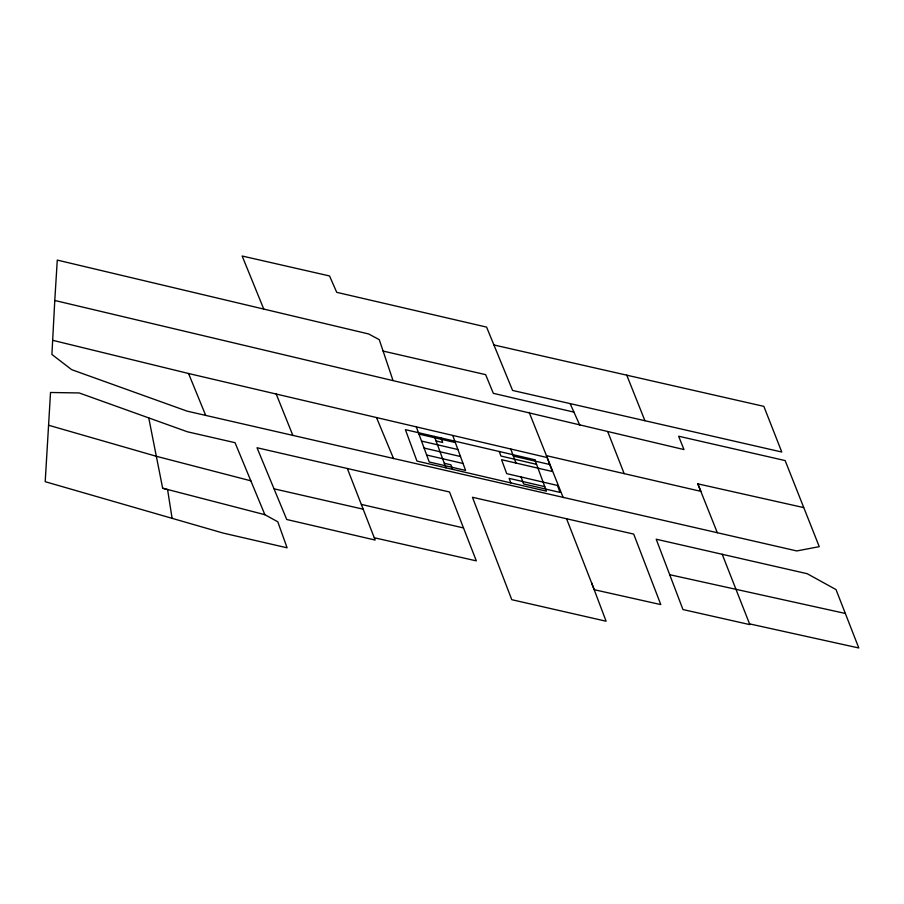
<?xml version="1.0" encoding="UTF-8"?>
<svg xmlns="http://www.w3.org/2000/svg" width="904" height="904" viewBox="0 0 904 904"><rect width="100%" height="100%" fill="white"/><g stroke="black" fill="none" stroke-linecap="round" stroke-linejoin="round"><path stroke-width="1.36" d="M54.782 300.478L51.912 354.47L71.698 369.679L187.049 411.128L796.797 550.943L819.25 546.66L785.147 460.577L678.621 436.225L683.978 449.57L54.782 300.478L57.28 260.092L368.64 333.96L379.262 339.655L392.991 380.46M48.579 425.242L50.522 392.483L79.213 392.957L187.444 431.796L235.04 442.689L264.872 514.692L277.777 521.789L287.099 547.813L223.243 533.1L45.2 481.696L48.579 425.242L156.403 456.305L250.86 480.826M717.324 532.727L697.82 483.843L803.633 507.573M749.563 623.884L858.8 647.976L836.03 589.6L807.227 573.712L656.202 539.213L682.961 609.545L749.845 624.619L722.194 554.254M845.33 613.454L669.728 574.707M494.013 344.989L763.846 406.359L781.779 452.023L512.579 390.438L486.589 327.101L336.729 292.331L329.542 275.957L242.159 256.024L263.719 308.953M374.29 537.756L476.318 560.864L449.514 491.991L257.018 447.74L286.726 519.495L375.171 540.061L347.339 468.498M566.582 518.794L594.244 589.702L660.801 604.595L633.693 534.083L472.442 497.268L511.766 599.691L606.098 621.217L591.623 582.899M274.195 488.861L363.284 509.212M383.104 351.068L485.651 374.651L493.313 393.319L573.938 412.122M529.179 412.393L546.445 455.672L700.849 491.347L697.82 483.843M52.647 340.299L188.552 373.499L547.202 457.548L563.192 497.595M361.442 504.432L463.492 527.936M418.959 434.089L455.345 442.564M513.37 456.057L549.768 464.52M436.078 440.96L442.7 442.497L441.028 437.954M536.558 464.34L500.929 456.045L499.257 451.503M421.524 441.073L457.91 449.537M424.089 448.045L460.475 456.509M426.654 455.017L463.04 463.481M444.293 463.277L450.915 464.814L452.588 469.357M544.773 486.646L509.133 478.363L510.805 482.905M264.872 514.692L162.652 488.216L148.742 417.874M162.652 488.216L167.59 489.629L172.088 518.32M570.141 403.625L579.882 425.377M376.629 417.874L393.568 458.599M188.552 373.499L205.705 415.422M276.036 393.602L292.873 435.457M626.743 375.115L644.925 420.722M546.445 455.672L552.333 471.504L501.573 459.695L506.703 473.639L557.463 485.448L560.028 492.42L523.642 483.956L521.077 476.984M607.827 431.92L624.178 473.628M510.805 449.085L515.947 463.029M452.78 435.581L465.605 470.453L429.219 461.989L416.394 427.117M434.406 436.417L445.966 467.82M534.885 459.786L405.399 429.66L416.947 461.074L546.445 491.188L534.885 459.786"/></g></svg>
